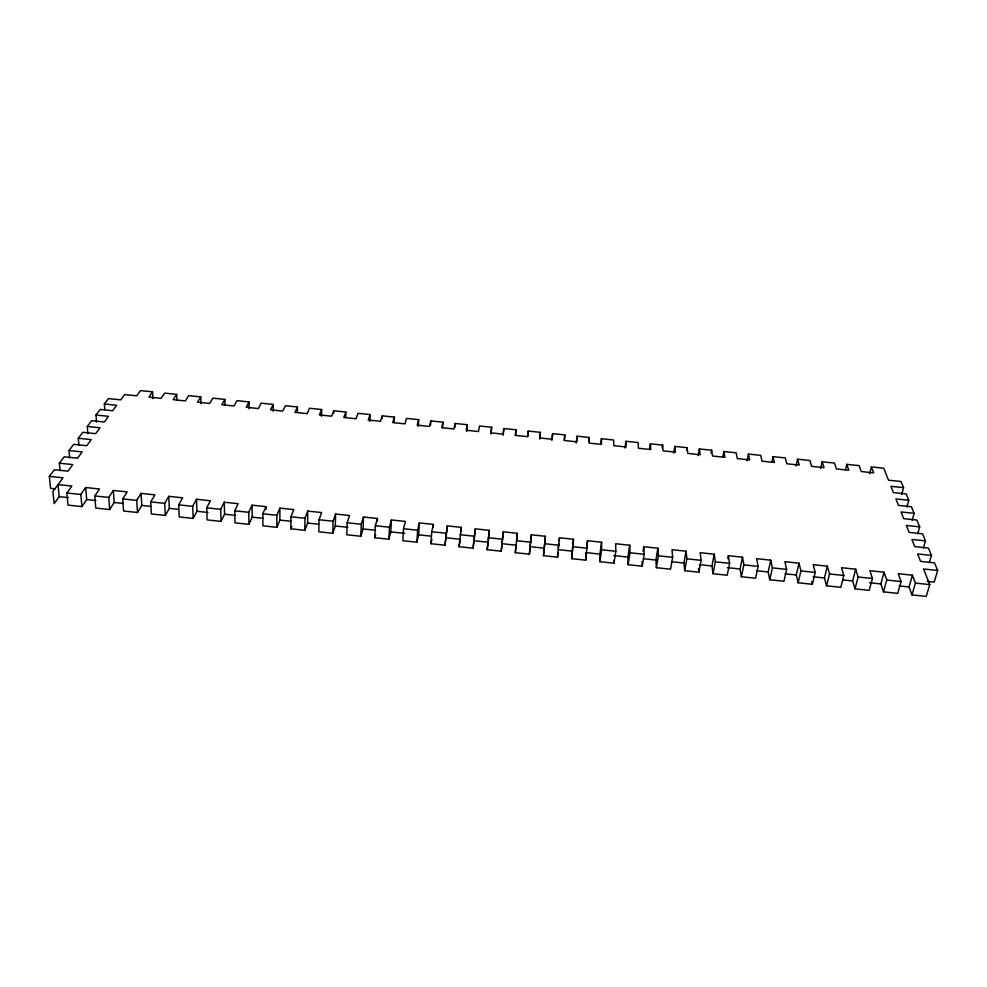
<?xml version="1.0" encoding="UTF-8"?>
<svg xmlns="http://www.w3.org/2000/svg" width="987" height="987" viewBox="0 0 987 987"><rect width="100%" height="100%" fill="white"/><g stroke="black" fill="none" stroke-linecap="round" stroke-linejoin="round"><path stroke-width="1.48" d="M927.188 581.392L934.183 582.133L937.65 570.474L923.573 568.993L929.742 584.6L926.25 596.407L911.988 594.89L915.405 583.083L912.432 575.211L898.232 573.706L901.069 581.565L897.738 593.372L883.488 591.855L886.745 580.035L884.044 572.201L869.855 570.696L872.434 578.518L869.251 590.337L855.013 588.832L858.122 577L855.68 569.203L841.516 567.698L843.811 575.483L840.788 587.314L826.563 585.797L829.512 573.965L827.353 566.193L813.189 564.687L815.225 572.448L812.35 584.292L798.138 582.774L800.938 570.93L799.038 563.195L784.899 561.689L786.651 569.413L783.937 581.269L769.749 579.751L772.377 567.895L770.761 560.184L756.622 558.691L758.115 566.378L755.561 578.246L741.373 576.741L743.853 564.872L742.495 557.199L728.381 555.693L729.603 563.355L727.197 575.224L713.021 573.718L715.353 561.837L714.267 554.2L700.165 552.695L701.115 560.332L698.858 572.213L684.707 570.708L686.878 558.815L686.064 551.202L671.974 549.71L672.653 557.31L670.555 569.203L656.404 567.698L658.428 555.792L657.885 548.217L643.795 546.724L644.215 554.287L642.266 566.193L628.139 564.687L630.002 552.782L629.718 545.231L615.654 543.738L615.802 551.264L614.013 563.195L599.886 561.689L599.899 554.102L601.589 542.245L587.536 540.753L586.722 546.687M377.318 521.457L377.441 518.471L363.487 516.991L363.056 528.933L360.823 536.249L346.819 534.769L347.165 522.74L349.546 515.51L335.592 514.03L335.309 525.985L332.816 533.276L318.826 531.783L319.023 519.754L321.663 512.549L307.722 511.081L307.599 523.036L304.835 530.303L290.857 528.81L290.906 516.769L293.805 509.6L279.889 508.12L276.853 515.276L276.878 527.329L262.912 525.837L262.813 513.783L265.972 506.652L252.067 505.171L248.773 512.29L248.946 524.356L234.992 522.863L234.746 510.81L238.163 503.703L224.271 502.223L220.718 509.317L221.051 521.383L207.097 519.902L206.702 507.824L210.379 500.754L196.499 499.274L192.687 506.343L193.168 518.422L179.239 516.941L178.684 504.85L182.632 497.806L168.752 496.338L164.681 503.37L165.31 515.461L151.393 513.968L150.69 501.877L154.897 494.869L141.042 493.389L136.699 500.397L137.477 512.5L123.572 511.019L122.721 498.904L127.187 491.921L113.345 490.453L108.755 497.423L109.668 509.539L95.776 508.058L94.777 495.943L99.502 488.984L85.672 487.516L80.823 494.462L81.896 506.578L68.004 505.11L66.869 492.982L71.841 486.06L58.023 484.592L59.208 496.646L54.137 503.629L52.916 491.501L63.032 477.807L49.35 476.363L50.559 488.343L55.099 488.824M297.408 412.418L297.445 406.977L285.342 405.719L282.751 411.085L270.561 409.815L273.251 404.46L261.16 403.19L258.372 408.544L246.195 407.261L249.069 401.931L236.991 400.673L234.005 405.99L221.841 404.719L224.913 399.402L212.847 398.143L209.663 403.449L197.499 402.178L200.78 396.885L188.714 395.627L185.346 400.907L173.181 399.636L176.661 394.368L164.607 393.11L161.041 398.366L148.889 397.095L152.553 391.851L140.512 390.593L136.749 395.824L124.609 394.553L120.685 399.871L108.459 398.588L104.363 403.979L104.782 409.543M304.835 530.303L304.958 518.261L307.722 511.081M321.54 416.304L321.651 409.506L309.548 408.248L307.154 413.639L294.953 412.356L297.445 406.977M559.074 540.74L559.444 537.779L573.484 539.26L571.67 558.679L585.772 560.184L587.536 540.753M576.174 442.929L577.025 436.18L589.239 437.451L589.14 443.114L601.465 444.397L601.453 438.721L613.68 440.005L613.778 445.68L626.116 446.975L625.906 441.275L638.133 442.558L638.441 448.258L650.778 449.554L650.371 443.829L662.61 445.112L663.116 450.837L675.466 452.132L674.861 446.395L687.1 447.666L687.816 453.428L700.178 454.711L699.364 448.949L711.627 450.232L712.54 456.006L724.902 457.302L723.89 451.515L736.154 452.799L737.277 458.585L749.651 459.88L748.43 454.069L760.706 455.352L762.038 461.176L774.425 462.471L772.994 456.636L785.282 457.919L786.812 463.767L799.211 465.062L797.582 459.202L809.871 460.485L811.61 466.357L824.009 467.653L822.183 461.78L834.484 463.063L836.421 468.948L848.832 470.256L846.797 464.346L859.122 465.63L861.256 471.552L873.68 472.847L871.435 466.925L883.772 468.208L888.497 480.188L901.032 481.496L903.574 487.652L901.723 494.45M585.772 560.184L585.92 552.609L599.899 554.102M333.705 413.491L333.766 410.777L345.882 412.035L345.734 417.476M332.816 533.276L333.088 521.247L335.592 514.03M571.67 558.679L573.484 539.26M577.025 436.18L576.827 441.818L564.515 440.535L564.811 434.897L552.609 433.626L551.832 440.375M360.823 536.249L361.242 524.233L363.487 516.991M369.878 421.363L370.137 414.577L358.01 413.306L356.011 418.747L343.797 417.464L345.882 412.035M433.133 527.379L433.33 524.393L419.352 522.913L418.624 534.843L416.909 542.221L402.881 540.728L403.535 528.724L405.373 521.432L391.407 519.952L390.827 531.882L388.853 539.235L374.838 537.742L375.331 525.738L377.441 518.471M382.154 418.55L382.265 415.835L394.405 417.106L394.146 422.535M388.853 539.235L389.433 527.231L391.407 519.952M433.33 524.393L431.751 531.722L430.949 543.714L444.989 545.206L447.321 525.886L461.311 527.366L459.041 546.699L473.094 548.192L475.315 528.847L489.318 530.34L487.159 549.697L501.236 551.19L503.333 531.82L517.348 533.313L515.3 552.683L529.39 554.188L531.376 534.794L545.404 536.286L543.479 555.681L557.569 557.186L559.444 537.779M557.569 557.186L557.815 552.658M418.303 426.421L418.685 419.648L406.545 418.377L404.954 423.855L392.715 422.584L394.405 417.106M416.909 542.221L417.637 530.229L419.352 522.913M430.579 424.978L430.838 420.906L443.003 422.177L442.632 427.593M543.479 555.681L545.404 536.286M552.609 433.626L552.214 439.252L539.914 437.969L540.407 432.355L528.218 431.085L527.626 436.673L515.337 435.39L516.028 429.801L503.851 428.531L503.049 434.107L490.773 432.824L491.662 427.26L479.497 425.989L478.498 431.541L466.222 430.258L467.32 424.718L455.155 423.448L453.958 428.975L441.707 427.704L443.003 422.177M444.989 545.206L447.321 525.886M454.859 427.507L455.155 423.448M466.789 431.492L467.32 424.718M460.954 531.833L461.311 527.366M473.094 548.192L475.315 528.847M529.39 554.188L531.376 534.794M491.07 434.021L491.662 427.26M488.355 540.74L489.318 530.34M503.21 435.292L503.851 428.531M501.236 551.19L503.333 531.82M515.485 435.218L516.028 429.801M527.65 436.488L528.218 431.085M515.3 552.683L516.102 545.194L502.161 543.714M517.348 533.313L516.559 540.728L530.722 542.233M539.667 439.104L540.407 432.355M564.157 440.301L564.811 434.897M558.161 548.167L558.704 543.714M588.708 441.497L589.239 437.451M600.713 444.125L601.453 438.721M487.159 549.697L488.01 543.726M599.886 561.689L601.601 549.759L601.589 542.245M624.907 448.012L625.906 441.275M628.139 564.687L627.88 557.075L629.718 545.231M649.52 449.221L650.371 443.829M643.08 551.165L643.795 546.724M662.166 447.802L662.61 445.112M673.726 453.119L674.861 446.395M656.404 567.698L655.886 560.048L657.885 548.217M686.644 450.356L687.1 447.666M459.041 546.699L460.361 539.272L446.445 537.792M698.154 455.673L699.364 448.949M684.707 570.708L683.917 563.034L686.064 551.202M711.121 452.922L711.627 450.232M722.866 456.882L723.89 451.515M713.021 573.718L711.972 566.007L714.267 554.2M747.085 460.793L748.43 454.069M727.789 558.642L728.381 555.693M741.373 576.741L740.053 568.993L742.495 557.199M771.859 462.002L772.994 456.636M430.949 543.714L431.899 539.272M769.749 579.751L768.157 571.979L770.761 560.184M796.09 465.913L797.582 459.202M820.616 468.48L822.183 461.78M798.138 582.774L796.287 574.965L799.038 563.195M845.489 469.701L846.797 464.346M826.563 585.797L824.441 577.963L827.353 566.193M430.838 420.906L429.444 426.421L417.193 425.138L418.685 419.648M869.732 473.612L871.435 466.925M855.013 588.832L852.62 580.961L855.68 569.203M883.488 591.855L880.836 583.959L884.044 572.201M906.868 507.145L908.768 500.273L906.14 493.907L893.395 492.575L890.928 486.32L903.574 487.652M912.198 520.285L914.135 513.339L911.42 506.75L898.454 505.381L895.9 498.916L908.768 500.273M917.7 533.893L919.699 526.861L916.898 520.038L903.697 518.644L901.045 511.957L914.135 513.339M374.838 537.742L375.677 534.806M911.988 594.89L909.064 586.957L912.432 575.211M923.413 547.995L925.473 540.876L922.561 533.807L909.113 532.388L906.387 525.454L919.699 526.861M929.335 562.602L931.444 555.41L928.434 548.069L914.739 546.625L911.902 539.445L925.473 540.876M382.265 415.835L380.476 421.301L368.237 420.018L370.137 414.577M290.857 528.81L291.819 526.392M333.766 410.777L331.57 416.193L319.369 414.91L321.651 409.506M276.878 527.329L279.901 520.1L279.889 508.12M248.946 524.356L252.228 517.151L252.067 505.171M221.051 521.383L224.58 514.215L224.271 502.223M193.168 518.422L196.956 511.278L196.499 499.274M165.31 515.461L169.357 508.354L168.752 496.338M137.477 512.5L141.783 505.418L141.042 493.389M109.668 509.539L114.233 502.494L113.345 490.453M81.896 506.578L86.708 499.57L85.672 487.516M49.35 476.363L54.396 469.726L67.955 471.157L72.791 464.618L59.356 463.199L60.059 470.602M59.356 463.199L64.217 456.796L77.541 458.202L82.192 451.91L68.991 450.516L69.67 457.82M68.991 450.516L73.692 444.335L86.782 445.717L91.273 439.634L78.306 438.265L78.935 445.482M78.306 438.265L82.834 432.306L95.69 433.651L100.045 427.778L87.288 426.446L87.88 433.577M87.288 426.446L91.668 420.684L104.314 422.004L108.508 416.329L95.973 415.021L96.529 422.066M95.973 415.021L100.205 409.445L112.641 410.752L116.688 405.262L104.363 403.979M931.444 555.41L917.639 553.941L920.575 561.393L934.516 562.874L937.65 570.474M66.869 492.982L80.823 494.462M94.777 495.943L108.755 497.423M122.721 498.904L136.699 500.397M150.69 501.877L164.681 503.37M178.684 504.85L192.687 506.343M206.702 507.824L220.718 509.317M234.746 510.81L248.773 512.29M262.813 513.783L276.853 515.276M290.906 516.769L304.958 518.261M319.023 519.754L333.088 521.247M347.165 522.74L361.242 524.233M375.331 525.738L389.433 527.231M403.535 528.724L417.637 530.229M431.751 531.722L445.865 533.227M459.991 534.72L474.13 536.225M488.269 537.73L502.408 539.223M544.886 543.738L559.049 545.243M573.225 546.749L587.413 548.254M601.601 549.759L615.802 551.264M630.002 552.782L644.215 554.287M658.428 555.792L672.653 557.31M686.878 558.815L701.115 560.332M715.353 561.837L729.603 563.355M743.853 564.872L758.115 566.378M772.377 567.895L786.651 569.413M800.938 570.93L815.225 572.448M829.512 573.965L843.811 575.483M858.122 577L872.434 578.518M886.745 580.035L901.069 581.565M915.405 583.083L929.742 584.6M59.208 496.646L68.374 497.621M86.708 499.57L95.875 500.545M114.233 502.494L123.412 503.469M141.783 505.418L150.974 506.393M169.357 508.354L178.548 509.329M196.956 511.278L207.998 512.45M224.58 514.215L235.634 515.387M252.228 517.151L263.295 518.335M279.901 520.1L290.968 521.272M307.599 523.036L318.678 524.22M335.309 525.985L347.794 527.317M363.056 528.933L375.553 530.266M390.827 531.882L404.719 533.362M418.624 534.843L431.146 536.163M474.291 540.753L488.22 542.233M530.056 546.675L544.01 548.167M557.976 549.648L571.942 551.128M613.889 555.582L627.88 557.075M643.277 558.716L655.886 560.048M671.296 561.689L683.917 563.034M699.339 564.663L711.972 566.007M727.407 567.648L740.053 568.993M756.906 570.782L768.157 571.979M785.035 573.768L796.287 574.965M813.177 576.766L824.441 577.963M842.762 579.912L852.62 580.961M869.547 582.749L880.836 583.959M899.182 585.908L909.064 586.957M811.684 581.676L812.35 584.292M698.401 568.364L698.858 572.213M152.553 391.851L152.923 398.686M642.031 561.615L642.266 566.193M176.661 394.368L176.895 399.834M200.78 396.885L201.015 403.708M224.913 399.402L225.048 404.855M613.963 560.147L614.013 563.195M249.069 401.931L249.168 408.741M265.972 506.652L265.996 509.637M273.251 404.46L273.276 411.258"/></g></svg>
